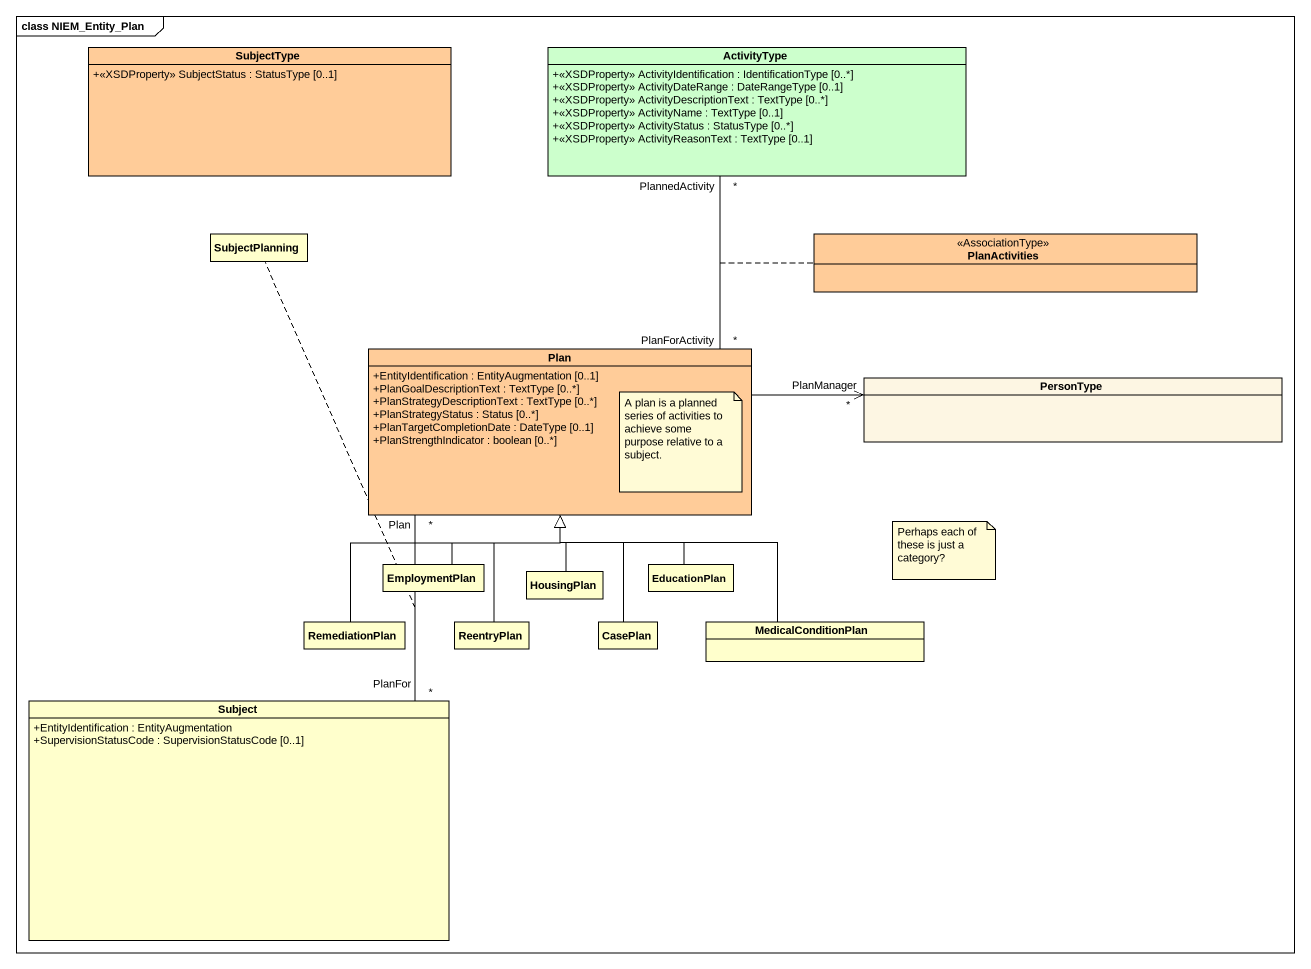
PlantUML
@startuml
mainframe class NIEM_Entity_Plan
hide circle
hide empty members
skinparam classAttributeIconSize 0
class SubjectType #FFCC99 {
  +<<XSDProperty>> SubjectStatus : StatusType [0..1]
}
class ActivityType #CCFFCC {
  +<<XSDProperty>> ActivityIdentification : IdentificationType [0..*]
  +<<XSDProperty>> ActivityDateRange : DateRangeType [0..1]
  +<<XSDProperty>> ActivityDescriptionText : TextType [0..*]
  +<<XSDProperty>> ActivityName : TextType [0..1]
  +<<XSDProperty>> ActivityStatus : StatusType [0..*]
  +<<XSDProperty>> ActivityReasonText : TextType [0..1]
}
class SubjectPlanning #FFFFCC
class PlanActivities <<AssociationType>> #FFCC99
class Plan #FFCC99 {
  +EntityIdentification : EntityAugmentation [0..1]
  +PlanGoalDescriptionText : TextType [0..*]
  +PlanStrategyDescriptionText : TextType [0..*]
  +PlanStrategyStatus : Status [0..*]
  +PlanTargetCompletionDate : DateType [0..1]
  +PlanStrengthIndicator : boolean [0..*]
}
class PersonType
class EmploymentPlan #FFFFCC
class HousingPlan #FFFFCC
class EducationPlan #FFFFCC
class RemediationPlan #FFFFCC
class ReentryPlan #FFFFCC
class CasePlan #FFFFCC
class MedicalConditionPlan #FFFFCC
class Subject #FFFFCC {
  +EntityIdentification : EntityAugmentation
  +SupervisionStatusCode : SupervisionStatusCode [0..1]
}
Plan "PlanForActivity\n*" -up- "PlannedActivity\n*" ActivityType
(Plan, ActivityType) .. PlanActivities
Plan -right-> "PlanManager\n*" PersonType
EmploymentPlan -up-|> Plan
HousingPlan -up-|> Plan
EducationPlan -up-|> Plan
RemediationPlan -up-|> Plan
ReentryPlan -up-|> Plan
CasePlan -up-|> Plan
MedicalConditionPlan -up-|> Plan
Subject "PlanFor\n*" -up- "Plan\n*" Plan
(Subject, Plan) .. SubjectPlanning
note as N1
  A plan is a planned series of activities to achieve some purpose relative to a subject.
end note
note as N2
  Perhaps each of these is just a category?
end note
@enduml
